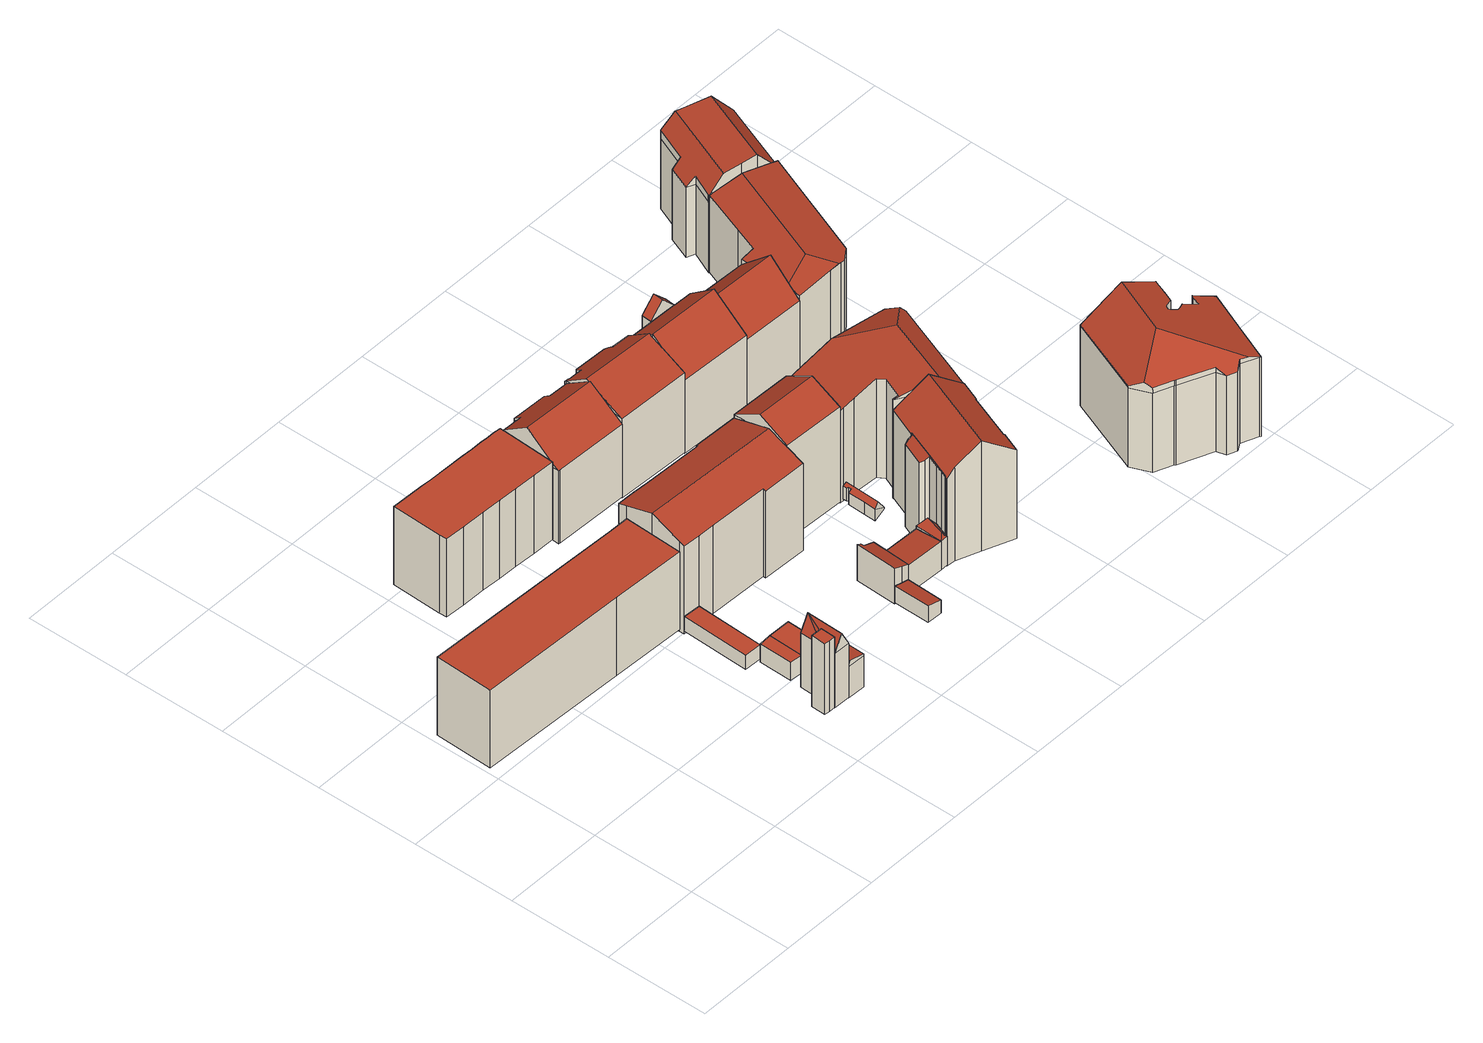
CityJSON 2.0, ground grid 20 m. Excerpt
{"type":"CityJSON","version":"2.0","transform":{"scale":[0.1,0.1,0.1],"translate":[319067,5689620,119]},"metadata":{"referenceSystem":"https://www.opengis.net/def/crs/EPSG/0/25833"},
"CityObjects":{
"building1":{"type":"Building","attributes":{"Dachtyp_tdc":"tdcPolyFlatRoof","Gemeindeschluessel":14713000,"Dachneigung":0,"QualitaetDacherkennung":64,"Geometrietyp2DReferenz":"3000","function":"31001_9998","roofType":"1000","measuredHeight":16.64},"geometry":[{"type":"MultiSurface","lod":"2","boundaries":[[[0,1,2,3]],[[1,4,5,2]],[[4,6,7,5]],[[6,8,9,7]],[[8,10,11,9]],[[10,0,3,11]],[[10,8,6,4,1,0]],[[3,2,5,7,9,11]]],"semantics":{"surfaces":[{"type":"WallSurface"},{"type":"RoofSurface"},{"type":"GroundSurface"}],"values":[0,0,0,0,0,0,1,2]}}]},
"building2":{"type":"Building","attributes":{"Dachtyp_tdc":"tdcPolyFlatRoof","Gemeindeschluessel":14713000,"Dachneigung":0,"QualitaetDacherkennung":42,"Geometrietyp2DReferenz":"3000","function":"31001_9998","roofType":"1000","measuredHeight":15.15},"geometry":[{"type":"MultiSurface","lod":"2","boundaries":[[[12,13,14,15]],[[13,16,17,14]],[[16,18,19,17]],[[18,20,21,19]],[[20,12,15,21]],[[20,18,16,13,12]],[[15,14,17,19,21]]],"semantics":{"surfaces":[{"type":"WallSurface"},{"type":"RoofSurface"},{"type":"GroundSurface"}],"values":[0,0,0,0,0,1,2]}}]},
"building3":{"type":"Building","attributes":{"Dachtyp_tdc":"tdcFreeFormRoof","Gemeindeschluessel":14713000,"Dachneigung":61.77,"QualitaetDacherkennung":11,"Geometrietyp2DReferenz":"3000","function":"31001_9998","roofType":"5000","measuredHeight":14.67},"geometry":[{"type":"MultiSurface","lod":"2","boundaries":[[[22,23,24,25]],[[23,26,27,24]],[[26,28,29,27]],[[28,30,31,29]],[[30,32,33,31]],[[32,34,35,33]],[[34,22,25,35]],[[32,36,34]],[[36,32,30]],[[28,36,30]],[[26,36,28]],[[36,26,37]],[[37,26,23]],[[36,22,34]],[[37,22,36]],[[22,37,23]],[[25,24,27,29,31,33,35]]],"semantics":{"surfaces":[{"type":"WallSurface"},{"type":"RoofSurface"},{"type":"GroundSurface"}],"values":[0,0,0,0,0,0,0,0,0,1,1,1,0,1,1,1,2]}}]},
"building4":{"type":"Building","attributes":{"Dachtyp_tdc":"tdcPolyFlatRoof","Gemeindeschluessel":14713000,"Dachneigung":0,"QualitaetDacherkennung":76,"Geometrietyp2DReferenz":"3000","function":"31001_9998","roofType":"1000","measuredHeight":3.8},"geometry":[{"type":"MultiSurface","lod":"2","boundaries":[[[38,39,40,41]],[[39,42,43,40]],[[42,44,45,43]],[[44,38,41,45]],[[44,42,39,38]],[[41,40,43,45]]],"semantics":{"surfaces":[{"type":"WallSurface"},{"type":"RoofSurface"},{"type":"GroundSurface"}],"values":[0,0,0,0,1,2]}}]},
"building5":{"type":"Building","attributes":{"Dachtyp_tdc":"tdcFreeFormRoof","Gemeindeschluessel":14713000,"Dachneigung":13.78,"QualitaetDacherkennung":41,"Geometrietyp2DReferenz":"3000","function":"31001_9998","roofType":"5000","measuredHeight":7.64},"geometry":[{"type":"MultiSurface","lod":"2","boundaries":[[[46,47,48,49]],[[47,50,51,48]],[[50,52,53,51]],[[52,54,55,53]],[[54,56,57,55]],[[56,46,49,57]],[[58,59,60,61]],[[61,60,54,52,50,47]],[[56,59,58,46]],[[54,60,59,56]],[[46,58,61,47]],[[49,48,51,53,55,57]]],"semantics":{"surfaces":[{"type":"WallSurface"},{"type":"RoofSurface"},{"type":"GroundSurface"}],"values":[0,0,0,0,0,0,1,1,0,0,0,2]}}]},
"building6":{"type":"Building","attributes":{"Dachtyp_tdc":"tdcPolyFlatRoof","Gemeindeschluessel":14713000,"Dachneigung":0,"QualitaetDacherkennung":67,"Geometrietyp2DReferenz":"3000","function":"31001_9998","roofType":"1000","measuredHeight":2.98},"geometry":[{"type":"MultiSurface","lod":"2","boundaries":[[[62,63,64,65]],[[63,66,67,64]],[[66,68,69,67]],[[68,62,65,69]],[[68,66,63,62]],[[65,64,67,69]]],"semantics":{"surfaces":[{"type":"WallSurface"},{"type":"RoofSurface"},{"type":"GroundSurface"}],"values":[0,0,0,0,1,2]}}]},
"building7":{"type":"Building","attributes":{"Dachtyp_tdc":"tdcPolyFlatRoof","Gemeindeschluessel":14713000,"Dachneigung":0,"QualitaetDacherkennung":74,"Geometrietyp2DReferenz":"3000","function":"31001_9998","roofType":"1000","measuredHeight":3.88},"geometry":[{"type":"MultiSurface","lod":"2","boundaries":[[[70,39,71,33]],[[39,38,72,71]],[[38,73,74,72]],[[73,75,76,74]],[[75,77,78,76]],[[77,79,35,78]],[[79,70,33,35]],[[79,77,75,73,38,39,70]],[[33,71,72,74,76,78,35]]],"semantics":{"surfaces":[{"type":"WallSurface"},{"type":"RoofSurface"},{"type":"GroundSurface"}],"values":[0,0,0,0,0,0,0,1,2]}}]},
"building8":{"type":"Building","attributes":{"Dachtyp_tdc":"tdcPolyFlatRoof","Gemeindeschluessel":14713000,"Dachneigung":0,"QualitaetDacherkennung":65,"Geometrietyp2DReferenz":"3000","function":"31001_9998","roofType":"1000","measuredHeight":16.56},"geometry":[{"type":"MultiSurface","lod":"2","boundaries":[[[80,81,82,83]],[[81,84,85,82]],[[84,86,87,85]],[[86,88,89,87]],[[88,90,91,89]],[[90,92,93,91]],[[92,94,95,93]],[[94,96,97,95]],[[96,98,99,97]],[[98,100,101,99]],[[100,102,103,101]],[[102,104,105,103]],[[104,106,107,105]],[[106,108,109,107]],[[108,110,111,109]],[[110,112,113,111]],[[112,114,115,113]],[[114,80,83,115]],[[114,112,110,108,106,104,102,100,98,96,94,92,90,88,86,84,81,80]],[[83,82,85,87,89,91,93,95,97,99,101,103,105,107,109,111,113,115]]],"semantics":{"surfaces":[{"type":"WallSurface"},{"type":"RoofSurface"},{"type":"GroundSurface"}],"values":[0,0,0,0,0,0,0,0,0,0,0,0,0,0,0,0,0,0,1,2]}}]},
"building9":{"type":"Building","attributes":{"Dachtyp_tdc":"tdcFreeFormRoof","Gemeindeschluessel":14713000,"Dachneigung":36.3,"QualitaetDacherkennung":67,"Geometrietyp2DReferenz":"3000","function":"31001_9998","roofType":"5000","measuredHeight":20.49},"geometry":[{"type":"MultiSurface","lod":"2","boundaries":[[[116,117,118,119]],[[117,120,121,118]],[[120,122,123,121]],[[122,124,125,123]],[[124,126,127,125]],[[126,128,129,127]],[[128,130,131,129]],[[130,132,133,131]],[[132,134,135,133]],[[134,116,119,135]],[[120,136,137,138,124,122]],[[136,139,140,141,142,143,144,137]],[[126,138,137,144,128]],[[128,144,143,130]],[[130,143,142,132]],[[132,142,141,134]],[[134,141,140,116]],[[116,140,139,117]],[[117,139,136,120]],[[124,138,126]],[[119,118,121,123,125,127,129,131,133,135]]],"semantics":{"surfaces":[{"type":"WallSurface"},{"type":"RoofSurface"},{"type":"GroundSurface"}],"values":[0,0,0,0,0,0,0,0,0,0,1,1,0,0,0,0,0,0,0,0,2]}}]},
"building10":{"type":"Building","attributes":{"Dachtyp_tdc":"tdcPolyFlatRoof","Gemeindeschluessel":14713000,"Dachneigung":12.64,"QualitaetDacherkennung":60,"Geometrietyp2DReferenz":"3000","function":"31001_9998","roofType":"2100","measuredHeight":3.49},"geometry":[{"type":"MultiSurface","lod":"2","boundaries":[[[145,146,147,148]],[[146,149,150,147]],[[149,151,152,150]],[[151,153,154,152]],[[153,145,148,154]],[[153,151,149,146,145]],[[148,147,150,152,154]]],"semantics":{"surfaces":[{"type":"WallSurface"},{"type":"RoofSurface"},{"type":"GroundSurface"}],"values":[0,0,0,0,0,1,2]}}]},
"building11":{"type":"Building","attributes":{"Gemeindeschluessel":14713000,"Geometrietyp2DReferenz":"3000","function":"31001_9998","roofType":"9999"},"children":["building11-1","building11-2"]},
"building11-1":{"type":"BuildingPart","attributes":{"Dachtyp_tdc":"tdcGableRoof","Dachneigung":32.53,"QualitaetDacherkennung":44,"Geometrietyp2DReferenz":"3000","roofType":"3100","measuredHeight":23.27},"parents":["building11"],"geometry":[{"type":"MultiSurface","lod":"2","boundaries":[[[155,156,157,158,159]],[[156,160,161,157]],[[160,162,163,164,161]],[[160,156,165]],[[156,155,166,165]],[[162,160,165,166]],[[158,157,161,164,167]],[[155,159,168]],[[169,163,162]],[[159,158,167,170,168]],[[170,167,164,163,169]],[[162,166,155,168,171,169]],[[170,171,168]],[[169,171,170]]],"semantics":{"surfaces":[{"type":"WallSurface"},{"type":"RoofSurface"},{"type":"GroundSurface"},{"type":"ClosureSurface"}],"values":[0,0,0,0,1,1,2,0,0,3,3,0,3,3]}}]},
"building11-2":{"type":"BuildingPart","attributes":{"Dachtyp_tdc":"tdcGableRoof","Dachneigung":18.48,"QualitaetDacherkennung":51,"Geometrietyp2DReferenz":"3000","roofType":"3100","measuredHeight":21.54},"parents":["building11"],"geometry":[{"type":"MultiSurface","lod":"2","boundaries":[[[172,173,174,175]],[[173,176,177,174]],[[176,178,179,177]],[[178,180,181,179]],[[180,182,183,181]],[[182,184,185,183]],[[184,186,187,185]],[[186,188,189,187]],[[188,190,191,189]],[[190,192,193,191]],[[192,194,195,193]],[[194,196,197,195]],[[196,159,158,197]],[[163,198,199,164]],[[198,172,175,199]],[[171,168,159,196,194,192,190,188,186,184]],[[184,182,180,178,176,173,172,198,163,169,171]],[[175,174,177,179,181,183,185,187,189,191,193,195,197,158,167,164,199]],[[167,158,159,168,170]],[[170,168,171]],[[163,164,167,170,169]],[[169,170,171]]],"semantics":{"surfaces":[{"type":"WallSurface"},{"type":"RoofSurface"},{"type":"GroundSurface"},{"type":"ClosureSurface"}],"values":[0,0,0,0,0,0,0,0,0,0,0,0,0,0,0,1,1,2,3,3,3,3]}}]},
"building12":{"type":"Building","attributes":{"Gemeindeschluessel":14713000,"Geometrietyp2DReferenz":"3000","function":"31001_9998","roofType":"9999"},"children":["building12-1","building12-2"]},
"building12-1":{"type":"BuildingPart","attributes":{"Dachtyp_tdc":"tdcPolyFlatRoof","Dachneigung":21.8,"QualitaetDacherkennung":82,"Geometrietyp2DReferenz":"3000","roofType":"2100","measuredHeight":7.54},"parents":["building12"],"geometry":[{"type":"MultiSurface","lod":"2","boundaries":[[[200,201,202,203,204]],[[201,205,206,202]],[[205,207,208,206]],[[207,209,210,208]],[[209,211,212,210]],[[211,213,214,212]],[[213,215,216,214]],[[215,217,216]],[[213,211,209,207,205,201,200,215]],[[203,202,206,208,210,212,214,216]],[[204,217,215,200]],[[204,203,216,217]]],"semantics":{"surfaces":[{"type":"WallSurface"},{"type":"RoofSurface"},{"type":"GroundSurface"},{"type":"ClosureSurface"}],"values":[0,0,0,0,0,0,0,0,1,2,0,3]}}]},
"building12-2":{"type":"BuildingPart","attributes":{"Dachtyp_tdc":"tdcPolyFlatRoof","Dachneigung":6.45,"QualitaetDacherkennung":65,"Geometrietyp2DReferenz":"3000","roofType":"2100","measuredHeight":6.04},"parents":["building12"],"geometry":[{"type":"MultiSurface","lod":"2","boundaries":[[[218,219,220,221]],[[219,222,223,220]],[[222,224,225,223]],[[224,204,203,225]],[[217,218,221,216]],[[217,204,224,222,219,218]],[[221,220,223,225,203,216]],[[217,216,203,204]]],"semantics":{"surfaces":[{"type":"WallSurface"},{"type":"RoofSurface"},{"type":"GroundSurface"},{"type":"ClosureSurface"}],"values":[0,0,0,0,0,1,2,3]}}]},
"building13":{"type":"Building","attributes":{"Dachtyp_tdc":"tdcFreeFormRoof","Gemeindeschluessel":14713000,"Dachneigung":47.9,"QualitaetDacherkennung":21,"Geometrietyp2DReferenz":"3000","function":"31001_9998","roofType":"5000","measuredHeight":7.62},"geometry":[{"type":"MultiSurface","lod":"2","boundaries":[[[226,227,228,229]],[[227,230,231,228]],[[230,224,225,231]],[[224,232,221,225]],[[232,226,229,221]],[[233,234,232,224]],[[235,233,224,230]],[[235,230,227]],[[234,233,235,227,226]],[[234,226,232]],[[229,228,231,225,221]]],"semantics":{"surfaces":[{"type":"WallSurface"},{"type":"RoofSurface"},{"type":"GroundSurface"}],"values":[0,0,0,0,0,1,1,1,1,0,2]}}]},
"building14":{"type":"Building","attributes":{"Dachtyp_tdc":"tdcFreeFormRoof","Gemeindeschluessel":14713000,"Dachneigung":25.54,"QualitaetDacherkennung":46,"Geometrietyp2DReferenz":"3000","function":"31001_9998","roofType":"5000","measuredHeight":20.56},"geometry":[{"type":"MultiSurface","lod":"2","boundaries":[[[236,237,238,239]],[[237,240,241,238]],[[240,242,243,241]],[[242,244,245,243]],[[244,246,247,245]],[[246,248,249,247]],[[248,250,251,249]],[[250,252,253,251]],[[252,254,255,253]],[[254,256,257,255]],[[256,258,259,257]],[[258,260,261,259]],[[260,236,239,261]],[[242,262,263,244]],[[237,236,260,258,256,254,252,250,248,246,263,262,240]],[[242,240,262]],[[246,244,263]],[[239,238,241,243,245,247,249,251,253,255,257,259,261]]],"semantics":{"surfaces":[{"type":"WallSurface"},{"type":"RoofSurface"},{"type":"GroundSurface"}],"values":[0,0,0,0,0,0,0,0,0,0,0,0,0,1,1,0,0,2]}}]},
"building15":{"type":"Building","attributes":{"Dachtyp_tdc":"tdcFreeFormRoof","Gemeindeschluessel":14713000,"Dachneigung":56.34,"QualitaetDacherkennung":11,"Geometrietyp2DReferenz":"3000","function":"31001_9998","roofType":"5000","measuredHeight":3.25},"geometry":[{"type":"MultiSurface","lod":"2","boundaries":[[[264,265,266,267]],[[265,268,269,266]],[[268,270,271,269]],[[270,272,273,271]],[[272,274,275,273]],[[274,276,277,275]],[[276,278,279,277]],[[278,280,281,279]],[[280,282,283,281]],[[282,264,267,283]],[[284,285,265,264,282,280,278,276,274]],[[272,270,268,285,284]],[[268,265,285]],[[274,272,284]],[[267,266,269,271,273,275,277,279,281,283]]],"semantics":{"surfaces":[{"type":"WallSurface"},{"type":"RoofSurface"},{"type":"GroundSurface"}],"values":[0,0,0,0,0,0,0,0,0,0,1,1,0,0,2]}}]},
"building16":{"type":"Building","attributes":{"Gemeindeschluessel":14713000,"Geometrietyp2DReferenz":"3000","function":"31001_9998","roofType":"9999"},"children":["building16-1","building16-2"]},
"building16-1":{"type":"BuildingPart","attributes":{"Dachtyp_tdc":"tdcPolyFlatRoof","Dachneigung":36.83,"QualitaetDacherkennung":37,"Geometrietyp2DReferenz":"3000","roofType":"2100","measuredHeight":18.67},"parents":["building16"],"geometry":[{"type":"MultiSurface","lod":"2","boundaries":[[[286,287,288,289]],[[286,290,291,287]],[[290,292,293,291]],[[292,294,295,293]],[[294,296,297,295]],[[296,298,299,297]],[[298,300,301,299]],[[300,302,303,301]],[[302,304,305,303]],[[306,307,308,304,302,300,298,296,294,292,290,286,289]],[[288,287,291,293,295,297,299,301,303,305,309,310]],[[309,305,304,308]],[[310,309,308,307,306]],[[289,288,310,306]]],"semantics":{"surfaces":[{"type":"WallSurface"},{"type":"RoofSurface"},{"type":"GroundSurface"},{"type":"ClosureSurface"}],"values":[0,0,0,0,0,0,0,0,0,1,2,3,3,3]}}]},
"building16-2":{"type":"BuildingPart","attributes":{"Dachtyp_tdc":"tdcGableRoof","Dachneigung":36.99,"QualitaetDacherkennung":85,"Geometrietyp2DReferenz":"3000","roofType":"3100","measuredHeight":23.47},"parents":["building16"],"geometry":[{"type":"MultiSurface","lod":"2","boundaries":[[[311,312,313,314]],[[312,315,316,313]],[[315,317,318,316]],[[317,319,320,318]],[[319,321,322,320]],[[321,323,324,322]],[[323,325,326,324]],[[325,289,288,326]],[[327,328,305,304]],[[327,329,330,328]],[[329,331,332,330]],[[331,333,334,332]],[[333,311,314,334]],[[329,327,304,308,307,306,289,325,323,321,319]],[[319,317,315,312,311,333,331,329]],[[314,313,316,318,320,322,324,326,288,310,309,305,328,330,332,334]],[[310,288,289,306]],[[309,310,306,307,308]],[[304,305,309,308]]],"semantics":{"surfaces":[{"type":"WallSurface"},{"type":"RoofSurface"},{"type":"GroundSurface"},{"type":"ClosureSurface"}],"values":[0,0,0,0,0,0,0,0,0,0,0,0,0,1,1,2,3,3,3]}}]},
"building17":{"type":"Building","attributes":{"Gemeindeschluessel":14713000,"Geometrietyp2DReferenz":"3000","function":"31001_9998","roofType":"9999"},"children":["building17-1","building17-2"]},
"building17-1":{"type":"BuildingPart","attributes":{"Dachtyp_tdc":"tdcGableRoof","Dachneigung":39.02,"QualitaetDacherkennung":68,"Geometrietyp2DReferenz":"3000","roofType":"3100","measuredHeight":21.04},"parents":["building17"],"geometry":[{"type":"MultiSurface","lod":"2","boundaries":[[[335,336,337,338]],[[336,339,340,337]],[[341,342,343,344]],[[341,345,346,342]],[[345,347,348,346]],[[347,349,350,348]],[[349,351,352,350]],[[351,353,354,352]],[[353,355,356,354]],[[355,357,358,356]],[[357,335,338,358]],[[353,351,349,347]],[[347,345,341,344,339,336,335,357,355,353]],[[338,337,340,343,342,346,348,350,352,354,356,358]],[[339,344,343,340]]],"semantics":{"surfaces":[{"type":"WallSurface"},{"type":"RoofSurface"},{"type":"GroundSurface"},{"type":"ClosureSurface"}],"values":[0,0,0,0,0,0,0,0,0,0,0,1,1,2,3]}}]},
"building17-2":{"type":"BuildingPart","attributes":{"Dachtyp_tdc":"tdcGableRoof","Dachneigung":47.37,"QualitaetDacherkennung":57,"Geometrietyp2DReferenz":"3000","roofType":"3100","measuredHeight":19.9},"parents":["building17"],"geometry":[{"type":"MultiSurface","lod":"2","boundaries":[[[339,359,360,340]],[[359,361,362,360]],[[361,344,343,362]],[[363,364,365,366]],[[361,365,364,344]],[[359,366,365,361]],[[339,363,366,359]],[[344,364,363,339]],[[360,362,343,340]],[[339,340,343,344]]],"semantics":{"surfaces":[{"type":"WallSurface"},{"type":"RoofSurface"},{"type":"GroundSurface"},{"type":"ClosureSurface"}],"values":[0,0,0,1,1,0,0,0,2,3]}}]},
"building18":{"type":"Building","attributes":{"Dachtyp_tdc":"tdcFreeFormRoof","Gemeindeschluessel":14713000,"Dachneigung":10.34,"QualitaetDacherkennung":19,"Geometrietyp2DReferenz":"3000","function":"31001_9998","roofType":"5000","measuredHeight":22.54},"geometry":[{"type":"MultiSurface","lod":"2","boundaries":[[[367,368,369,370]],[[368,371,372,369]],[[371,373,374,372]],[[373,375,376,374]],[[375,377,378,376]],[[377,379,380,378]],[[379,381,382,380]],[[381,383,384,382]],[[383,385,386,384]],[[385,387,388,386]],[[387,389,390,388]],[[389,391,392,390]],[[391,367,370,392]],[[393,394,375,395]],[[395,373,371,368,367,391,389,387,385,383,381,396,393]],[[377,394,393,396,379]],[[375,373,395]],[[377,375,394]],[[381,379,396]],[[370,369,372,374,376,378,380,382,384,386,388,390,392]]],"semantics":{"surfaces":[{"type":"WallSurface"},{"type":"RoofSurface"},{"type":"GroundSurface"}],"values":[0,0,0,0,0,0,0,0,0,0,0,0,0,1,1,1,0,0,0,2]}}]},
"building19":{"type":"Building","attributes":{"Dachtyp_tdc":"tdcGableRoof","Gemeindeschluessel":14713000,"Dachneigung":43.85,"QualitaetDacherkennung":78,"Geometrietyp2DReferenz":"3000","function":"31001_9998","roofType":"3100","measuredHeight":20.59},"geometry":[{"type":"MultiSurface","lod":"2","boundaries":[[[397,398,399,400]],[[398,401,402,399]],[[401,403,404,402]],[[403,405,406,404]],[[405,407,408,406]],[[407,409,410,408]],[[409,411,412,410]],[[411,413,414,412]],[[413,397,400,414]],[[409,407,405,403,401,398,397]],[[397,413,411,409]],[[400,399,402,404,406,408,410,412,414]]],"semantics":{"surfaces":[{"type":"WallSurface"},{"type":"RoofSurface"},{"type":"GroundSurface"}],"values":[0,0,0,0,0,0,0,0,0,1,1,2]}}]},
"building20":{"type":"Building","attributes":{"Dachtyp_tdc":"tdcFreeFormRoof","Gemeindeschluessel":14713000,"Dachneigung":22.86,"QualitaetDacherkennung":18,"Geometrietyp2DReferenz":"3000","function":"31001_9998","roofType":"5000","measuredHeight":23.13},"geometry":[{"type":"MultiSurface","lod":"2","boundaries":[[[415,416,417,418]],[[416,419,420,417]],[[419,421,422,420]],[[421,423,424,422]],[[423,425,426,424]],[[425,427,428,426]],[[427,429,430,428]],[[429,431,432,430]],[[431,433,434,432]],[[433,435,436,434]],[[435,437,438,436]],[[437,439,440,438]],[[439,441,442,440]],[[441,443,444,442]],[[443,445,446,444]],[[445,447,448,446]],[[447,449,450,448]],[[449,451,452,450]],[[451,453,454,452]],[[453,455,456,454]],[[455,457,458,456]],[[457,459,460,458]],[[459,461,462,460]],[[461,463,464,462]],[[463,465,466,464]],[[465,467,468,466]],[[467,469,470,468]],[[469,471,472,470]],[[471,473,474,472]],[[473,475,476,474]],[[475,415,418,476]],[[465,463,477,478,479,480,481,482,483,484]],[[485,486,487,488,489,490,491,492,493,494,495,496,497,498,499,500,501,502,479,478,503,457,455,453,451]],[[502,504,505,480,479]],[[475,505,504,415]],[[473,481,480,505,475]],[[415,504,502,501,416]],[[457,503,459]],[[459,503,478,477,461]],[[416,501,500,419]],[[419,500,499,421]],[[421,499,498,423]],[[423,498,497,425]],[[425,497,496,427]],[[427,496,495,429]],[[429,495,494,431]],[[431,494,493,433]],[[433,493,492,435]],[[435,492,491,437]],[[437,491,490,439]],[[439,490,489,441]],[[441,489,488,443]],[[443,488,487,445]],[[445,487,486,447]],[[447,486,485,449]],[[449,485,451]],[[467,484,483,469]],[[465,484,467]],[[471,482,481,473]],[[469,483,482,471]],[[461,477,463]],[[418,417,420,422,424,426,428,430,432,434,436,438,440,442,444,446,448,450,452,454,456,458,460,462,464,466,468,470,472,474,476]]],"semantics":{"surfaces":[{"type":"WallSurface"},{"type":"RoofSurface"},{"type":"GroundSurface"}],"values":[0,0,0,0,0,0,0,0,0,0,0,0,0,0,0,0,0,0,0,0,0,0,0,0,0,0,0,0,0,0,0,1,1,1,0,0,0,0,0,0,0,0,0,0,0,0,0,0,0,0,0,0,0,0,0,0,0,0,0,0,0,2]}}]},
"building21":{"type":"Building","attributes":{"Dachtyp_tdc":"tdcFreeFormRoof","Gemeindeschluessel":14713000,"Dachneigung":10.03,"QualitaetDacherkennung":49,"Geometrietyp2DReferenz":"3000","function":"31001_9998","roofType":"5000","measuredHeight":17.59},"geometry":[{"type":"MultiSurface","lod":"2","boundaries":[[[506,507,508,509]],[[507,510,511,508]],[[510,512,513,511]],[[512,514,515,513]],[[514,516,517,515]],[[516,518,519,517]],[[518,520,521,519]],[[520,522,523,521]],[[522,524,525,523]],[[524,526,527,525]],[[526,506,509,527]],[[526,528,529,530,506]],[[520,518,531,529,528,524,522]],[[531,516,514,512,510,507,530,529]],[[507,506,530]],[[526,524,528]],[[518,516,531]],[[509,508,511,513,515,517,519,521,523,525,527]]],"semantics":{"surfaces":[{"type":"WallSurface"},{"type":"RoofSurface"},{"type":"GroundSurface"}],"values":[0,0,0,0,0,0,0,0,0,0,0,1,1,1,0,0,0,2]}}]},
"building22":{"type":"Building","attributes":{"Dachtyp_tdc":"tdcFreeFormRoof","Gemeindeschluessel":14713000,"Dachneigung":3.45,"QualitaetDacherkennung":59,"Geometrietyp2DReferenz":"3000","function":"31001_9998","roofType":"5000","measuredHeight":20.1},"geometry":[{"type":"MultiSurface","lod":"2","boundaries":[[[532,533,534,535]],[[533,536,537,534]],[[536,538,539,537]],[[538,540,541,539]],[[540,542,543,541]],[[542,544,545,543]],[[544,546,547,545]],[[546,548,549,547]],[[548,550,551,549]],[[550,552,553,551]],[[552,554,555,553]],[[554,556,557,555]],[[556,532,535,557]],[[558,559,560,561]],[[562,563,538,536,564,565,566,567,568]],[[569,568,567,570,561,560]],[[552,561,570,554]],[[554,570,567,566,556]],[[544,569,560,546]],[[542,562,568,569,544]],[[556,566,565,532]],[[532,565,564,533]],[[533,564,536]],[[538,563,540]],[[540,563,562,542]],[[550,558,561,552]],[[546,560,559,548]],[[548,559,558,550]],[[535,534,537,539,541,543,545,547,549,551,553,555,557]]],"semantics":{"surfaces":[{"type":"WallSurface"},{"type":"RoofSurface"},{"type":"GroundSurface"}],"values":[0,0,0,0,0,0,0,0,0,0,0,0,0,1,1,1,0,0,0,0,0,0,0,0,0,0,0,0,2]}}]}
},
"vertices":[
[437,401,187],[292,407,187],[292,407,21],[437,401,21],[0,417,187],[0,417,21],[4,530,187],[4,530,21],[400,515,187],[400,515,21],[441,514,187],[441,514,21],
[432,96,178],[433,124,178],[433,124,27],[432,96,27],[455,123,178],[455,123,27],[454,95,178],[454,95,27],[442,95,178],[442,95,27],
[488,124,142],[487,94,142],[487,94,26],[488,124,26],[454,95,142],[454,95,26],[455,123,142],[455,123,26],[456,167,142],[456,167,26],[480,167,142],[480,167,26],[489,166,142],[489,166,26],[473,167,173],[471,95,173],
[483,254,65],[481,186,65],[481,186,27],[483,254,27],[457,188,65],[457,188,27],[458,252,65],[458,252,27],
[522,93,91],[487,94,91],[487,94,25],[522,93,25],[488,124,91],[488,124,25],[489,166,91],[489,166,25],[489,169,91],[489,169,25],[524,169,91],[524,169,25],[522,93,95],[524,169,95],[494,169,102],[491,94,102],
[432,260,54],[437,392,54],[437,392,24],[432,260,24],[471,390,54],[471,390,24],[466,259,54],[466,259,24],
[480,167,65],[481,186,26],[483,254,26],[526,253,65],[526,253,26],[524,169,65],[524,169,26],[489,169,65],[489,169,26],[489,166,65],
[221,713,186],[224,810,186],[224,810,20],[221,713,20],[290,808,186],[290,808,20],[310,807,186],[310,807,20],[383,805,186],[383,805,20],[405,804,186],[405,804,20],[425,804,186],[425,804,20],[443,803,186],[443,803,20],[456,803,186],[456,803,20],[470,802,186],[470,802,20],[470,794,186],[470,794,20],[465,689,186],[465,689,20],[422,690,186],[422,690,20],[380,692,186],[380,692,20],[343,693,186],[343,693,20],[306,695,186],[306,695,20],[260,696,186],[260,696,20],[221,698,186],[221,698,20],
[578,791,174],[616,790,174],[616,790,19],[578,791,19],[612,671,174],[612,671,19],[468,676,174],[468,676,19],[465,676,174],[465,676,19],[465,689,174],[465,689,19],[470,794,174],[470,794,19],[509,793,174],[509,793,19],[509,806,174],[509,806,19],[578,804,174],[578,804,19],[614,739,224],[468,744,224],[465,689,183],[616,790,187],[578,791,187],[578,804,178],[509,806,178],[509,793,187],[470,794,187],
[703,116,57],[704,186,57],[704,186,22],[703,116,22],[721,185,53],[721,185,22],[735,185,50],[735,185,22],[733,115,50],[733,115,22],
[711,525,214],[832,521,214],[832,521,17],[711,525,17],[711,525,207],[828,406,220],[828,406,17],[707,411,220],[707,411,216],[707,411,17],[830,465,249],[709,469,249],[708,450,17],[710,501,215],[707,419,219],[708,450,218],[708,450,232],
[619,380,202],[619,385,204],[619,385,17],[619,380,17],[503,389,204],[503,389,17],[471,390,204],[471,390,17],[437,392,204],[437,392,17],[437,401,208],[437,401,17],[439,460,232],[439,460,17],[441,514,214],[441,514,17],[442,532,208],[442,532,17],[476,531,208],[476,531,17],[508,529,208],[508,529,17],[624,525,208],[624,525,17],[624,528,207],[624,528,17],[706,377,202],[706,377,17],
[735,185,82],[721,185,88],[721,185,19],[735,185,19],[735,185,80],[704,186,95],[704,186,19],[707,266,95],[707,266,19],[715,266,91],[715,266,19],[716,260,91],[716,260,19],[739,260,82],[739,260,19],[738,238,82],[738,238,19],[738,238,74],
[813,235,74],[812,213,76],[812,213,19],[813,235,19],[812,197,78],[812,197,19],[811,182,80],[811,182,19],
[837,214,80],[826,184,80],[826,184,19],[837,214,19],[826,182,80],[826,182,19],[813,235,80],[820,190,89],[826,223,95],[823,185,83],
[725,797,184],[725,788,191],[725,788,17],[725,797,17],[760,786,191],[760,786,17],[756,666,186],[756,666,17],[612,671,186],[612,671,17],[616,790,192],[616,790,17],[616,794,189],[616,794,17],[624,794,189],[624,794,17],[624,791,191],[624,791,17],[651,790,191],[651,790,17],[652,800,184],[652,800,17],[656,804,181],[656,804,17],[720,802,181],[720,802,17],[759,742,223],[614,748,223],
[835,398,46],[835,406,47],[835,406,19],[835,398,19],[860,404,25],[860,404,19],[862,395,22],[862,395,19],[860,342,22],[860,342,19],[829,334,44],[829,334,19],[830,357,44],[830,357,19],[831,391,44],[831,391,19],[837,391,48],[837,391,19],[837,397,48],[837,397,19],[840,337,51],[842,405,51],
[832,199,203],[832,199,17],[828,188,17],[828,188,203],[837,214,203],[837,214,17],[846,237,203],[846,237,17],[840,240,198],[840,240,17],[834,247,192],[834,247,17],[852,292,192],[852,292,17],[860,292,198],[860,292,17],[867,290,203],[867,290,17],[868,293,203],[868,293,17],[828,187,204],[848,239,204],[869,293,204],[869,293,17],[828,187,17],
[991,266,207],[958,180,208],[958,180,17],[991,266,17],[960,179,206],[960,179,17],[945,141,206],[945,141,17],[888,164,252],[888,164,17],[843,181,216],[843,181,17],[826,182,203],[826,182,17],[826,184,203],[826,184,17],[891,350,204],[891,350,17],[950,328,252],[950,328,17],[1009,305,205],[1009,305,17],[993,266,206],[993,266,17],
[768,788,182],[768,786,184],[768,786,15],[768,788,15],[813,784,184],[813,784,15],[867,782,184],[867,782,15],[867,783,15],[867,783,184],[903,781,184],[903,781,15],[901,730,226],[901,730,15],[899,661,170],[899,661,15],[756,666,170],[756,666,15],[758,734,226],[758,734,15],[760,786,184],[760,786,15],[760,788,182],[760,788,15],
[814,804,184],[814,804,15],[868,802,184],[868,802,15],[813,784,185],[839,783,214],[840,803,214],[814,804,186],
[835,406,212],[828,406,211],[828,406,15],[835,406,15],[832,521,204],[832,521,15],[835,521,205],[835,521,15],[1060,514,202],[1060,514,15],[1079,486,202],[1079,486,15],[1009,305,203],[1009,305,15],[891,350,225],[891,350,15],[892,352,225],[892,352,15],[902,349,227],[902,349,15],[918,388,227],[918,388,15],[910,402,225],[910,402,15],[860,404,217],[860,404,15],[1014,448,240],[1073,494,209],[938,518,222],[966,321,240],
[901,723,219],[903,781,163],[903,781,14],[901,723,14],[904,788,157],[904,788,14],[910,788,156],[910,788,14],[910,786,159],[910,786,14],[1027,782,159],[1027,782,14],[1024,719,219],[1024,719,14],[1022,657,160],[1022,657,14],[899,661,160],[899,661,14],
[1244,267,186],[1370,219,186],[1370,219,17],[1244,267,17],[1369,216,186],[1369,216,17],[1360,193,186],[1360,193,17],[1358,187,186],[1358,187,17],[1352,173,186],[1352,173,17],[1332,165,186],[1332,165,17],[1329,158,186],[1329,158,17],[1333,156,186],[1333,156,17],[1345,151,186],[1345,151,17],[1351,153,186],[1351,153,17],[1364,159,186],[1364,159,17],[1367,157,186],[1367,157,17],[1390,148,186],[1390,148,17],[1395,163,186],[1395,163,17],[1398,168,186],[1398,168,17],[1416,160,186],[1416,160,17],[1429,154,186],[1429,154,17],[1436,151,186],[1436,151,17],[1406,79,186],[1406,79,17],[1400,65,186],[1400,65,17],[1375,5,186],[1375,5,17],[1373,6,186],[1373,6,17],[1341,20,186],[1341,20,17],[1325,11,186],[1325,11,17],[1307,18,186],[1307,18,17],[1302,36,186],[1302,36,17],[1238,63,186],[1238,63,17],[1235,65,186],[1235,65,17],[1200,79,186],[1200,79,17],[1185,117,186],[1185,117,17],[1341,20,196],[1354,14,196],[1267,130,248],[1195,92,205],[1200,79,198],[1235,65,198],[1238,63,198],[1302,36,196],[1429,154,189],[1416,160,195],[1398,168,203],[1395,163,203],[1390,148,203],[1367,157,213],[1364,159,215],[1351,153,219],[1345,151,221],[1333,156,226],[1329,158,228],[1332,165,228],[1352,173,222],[1358,187,222],[1360,193,222],[1369,216,222],[1370,219,222],[1313,241,248],[1373,6,187],[1244,267,188],[1185,117,190],
[1022,657,171],[1027,782,170],[1027,782,10],[1022,657,10],[1054,781,175],[1054,781,10],[1070,826,175],[1070,826,10],[1102,913,174],[1102,913,10],[1103,914,174],[1103,914,10],[1234,885,174],[1234,885,10],[1150,671,174],[1150,671,10],[1125,653,177],[1125,653,10],[1117,653,178],[1117,653,10],[1093,654,177],[1093,654,10],[1112,653,179],[1089,702,186],[1023,683,176],[1166,900,186],
[1104,917,157],[1122,959,157],[1122,959,8],[1104,917,8],[1107,965,157],[1107,965,8],[1124,1009,157],[1124,1009,8],[1140,1005,157],[1140,1005,8],[1166,1069,157],[1166,1069,8],[1203,1055,157],[1203,1055,8],[1250,1037,157],[1250,1037,8],[1287,1023,157],[1287,1023,8],[1234,885,157],[1234,885,8],[1195,894,157],[1195,894,8],[1165,900,157],[1165,900,8],[1103,914,157],[1103,914,8],[1234,885,162],[1287,1023,162],[1250,1037,209],[1195,894,209],[1166,1069,176],[1140,1005,175],[1122,959,175],[1104,917,173],[1103,914,173],[1131,908,205],[1190,1060,205],[1203,1055,206],[1165,900,207]
]}
